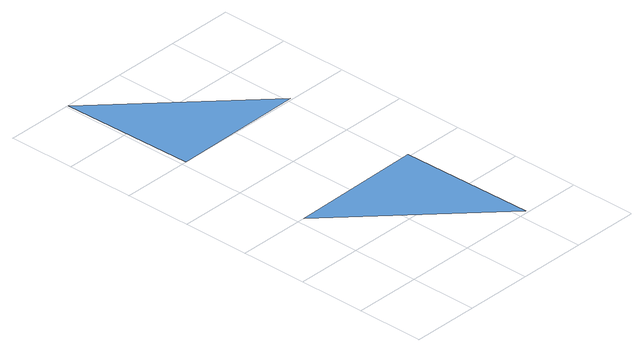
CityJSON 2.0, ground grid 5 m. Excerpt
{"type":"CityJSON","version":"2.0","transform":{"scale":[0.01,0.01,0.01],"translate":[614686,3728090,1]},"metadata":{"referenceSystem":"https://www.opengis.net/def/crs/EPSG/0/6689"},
"CityObjects":{
"waterbody1":{"type":"WaterBody","attributes":{"name":"福岡県津波浸水想定図","class":"1140","function":"2","WaterBodyTsunamiRiskAttribute.description":"1","WaterBodyTsunamiRiskAttribute.rank":"4"},"geometry":[{"type":"MultiSurface","lod":"1","boundaries":[[[0,1,2]],[[3,4,5]]]}]}
},
"vertices":[
[1075,19,100],[1056,1018,100],[56,999,100],[17,2997,99],[36,1998,100],[1037,2017,100]
]}
